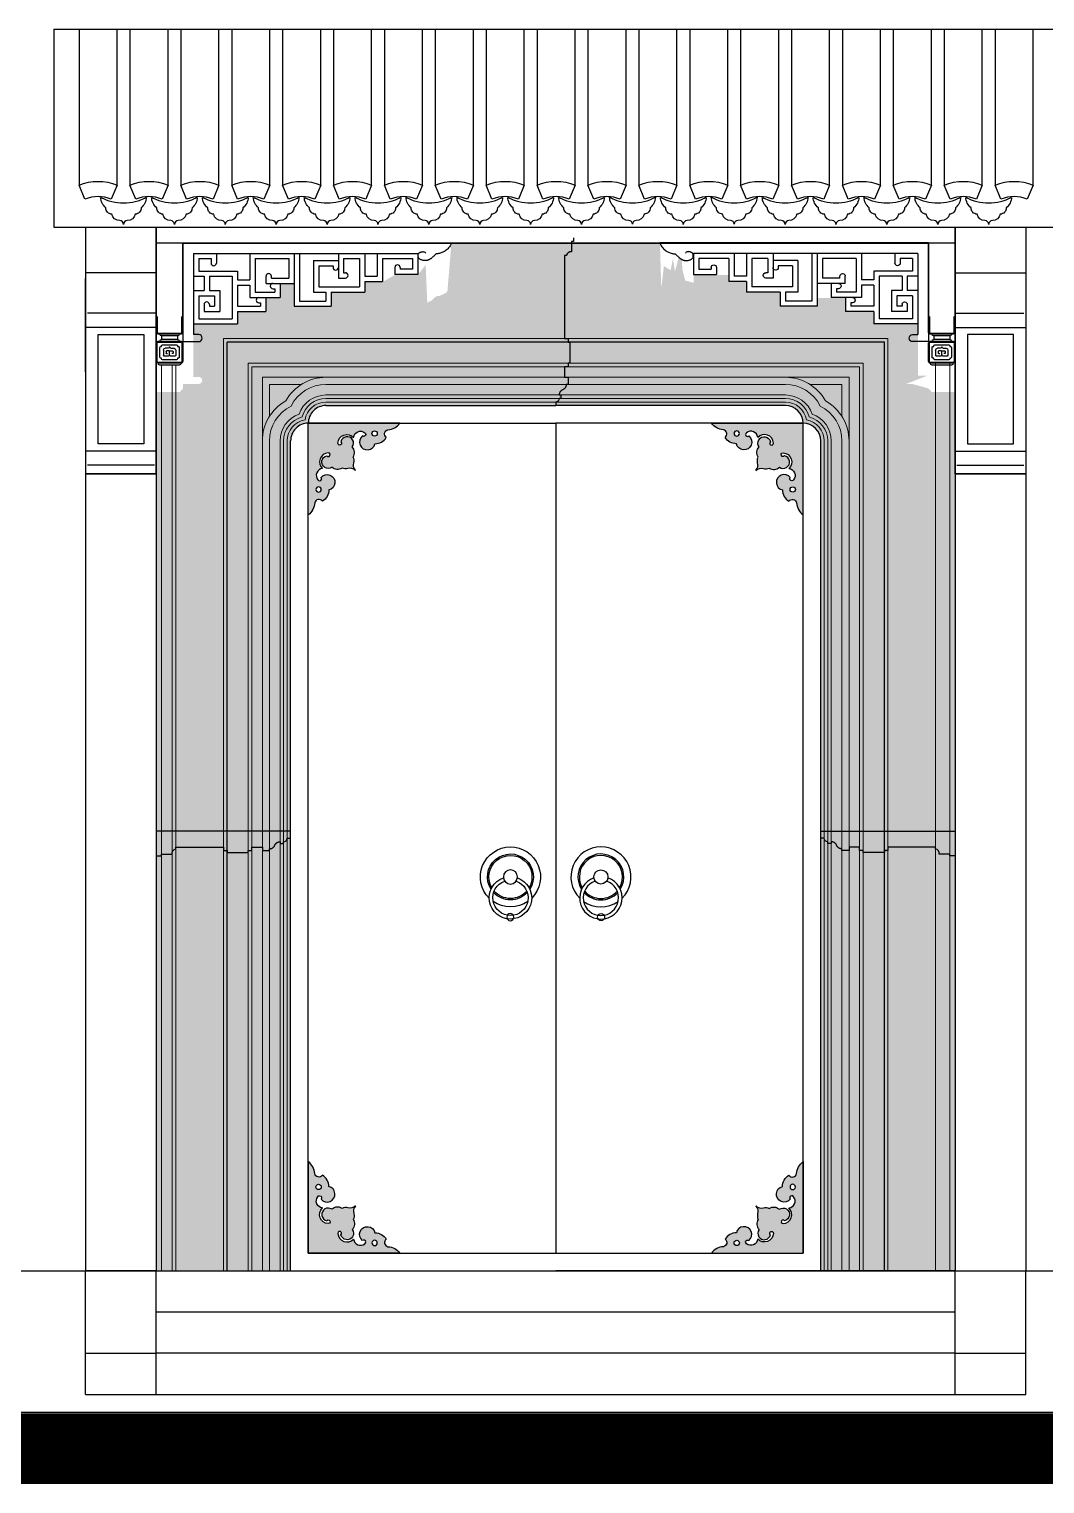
# Model space of a CAD drawing. Extents: x 296441 to 853063, y 459050 to 1117990.
# Drawn here: x 603729 to 606603, y 994760 to 998879 of the extents above; entities that cross this region are included whole.
import ezdxf

# ---------------------------------------------------------------- set-up
doc = ezdxf.new("R2010")
doc.units = 0
doc.header["$LTSCALE"] = 1000
doc.linetypes.add('CENTER2', pattern=[28.575, 19.05, -3.175, 3.175, -3.175])
for name, color, linetype in [('17-ELEV$0$G-XREF', 2, 'Continuous'), ('98S1-ELEV-N$0$A_PL_1', 130, 'Continuous'), ('A-DETL-MCUT', 6, 'Continuous'), ('A-DETL-PATT', 9, 'Continuous'), ('A_STAIR', 4, 'Continuous'), ('E1-ELEV-N$0$mt2-E$0$MT_A-ELEV-E$0$WALL-TYPE-D-2$0$A-ROOM-IDEN', 4, 'Continuous'), ('E4-ELEV-N$0$mt2-E$0$A-ELEV-OTLN', 1, 'Continuous'), ('ELEV-4$0$A-ELEV-MEDM', 4, 'Continuous'), ('ELEV-4$0$A-ELEV-OVLK', 153, 'Continuous'), ('G-GRID', 8, 'CENTER2'), ('G-XREF', 2, 'Continuous'), ('LPC2118a$0$A-ELEV-OVLK', 153, 'Continuous'), ('mt1-E$0$MT_A-ELEV-E$0$A-ELEV-MEDM-HEVY', 2, 'Continuous'), ('mt2-E$0$A-ELEV-WIND', 147, 'Continuous'), ('WALL-TYPE-D-2$0$A-ELEV-MEDM-HEVY', 2, 'Continuous'), ('WALL-TYPE-D-2$0$A-ELEV-THIN', 144, 'Continuous'), ('WALL-TYPE-DETL-W$0$A-ELEV-MEDM', 4, 'Continuous'), ('WALL-TYPE-DETL-W$0$A-ELEV-THIN', 145, 'Continuous'), ('WALL-TYPE-DETL-W$0$A-ELEV-THIN-GRAY', 252, 'Continuous'), ('WALL-TYPE-DETL-W$0$A-SECT-WOOD', 17, 'Continuous'), ('ZT1_通用--填充---PM、LM、DY、JD', 8, 'Continuous')]:
    doc.layers.add(name, color=color, linetype=linetype)
doc.layers.add('98S1-ELEV-N$0$A_PL_4', color=138, linetype='Continuous', lineweight=9)
doc.layers.add('A_PL_4', color=138, linetype='Continuous', lineweight=9)

# ---------------------------------------------------------------- blocks, each defined once
blk = doc.blocks.new('mt2-E$0$RR')
at = {"layer": 'mt2-E$0$A-ELEV-WIND'}
for centre, radius in [((27862, 35385.4), 20), ((27862.5, 35271.6), 10)]:
    blk.add_circle(centre, radius, dxfattribs=at)
for centre, radius, start, end in [((27862, 35385.4), 85, 314.7781, 224.9954), ((27862, 35385.4), 65, 327.4674, 212.3061), ((27862, 35385.4), 61, 329.7945, 209.979), ((27861.9, 35326.3), 60, 109.1992, 70.5743), ((27861.9, 35326.3), 50, 108.7268, 71.0467), ((27862, 35385.4), 61, 220.7226, 319.0508), ((27862, 35385.4), 85, 234.7607, 305.0128), ((27862, 35385.4), 65, 222.6701, 317.1034)]:
    blk.add_arc(centre, radius, start, end, dxfattribs=at)
blk = doc.blocks.new('mt2-E$0$门角饰2')
at = {"layer": 'mt2-E$0$A-ELEV-WIND'}
h = blk.add_hatch(dxfattribs=at)
h.set_pattern_fill('AR-SAND', color=256)
h.set_pattern_definition([(37.5, (-797316.2345, -78531.1162), (-0.080001565, 2.4470661866), [0, -1.9304, 0, -2.159, 0, -2.06375]), (7.5, (-797316.2345, -78531.1162), (2.247616416, 3.584125503), [0, -1.0414, 0, -1.7399, 0, -0.66675]), (327.5, (-797317.7966, -78531.1162), (3.954961851, 0.0071859234), [0, -0.635, 0, -2.286, 0, -2.9845]), (317.5, (-797317.7966, -78531.1162), (3.817782262, 1.114646616), [0, -0.3175, 0, -1.4986, 0, -1.7145])])
h.paths.add_polyline_path([(0, 0), (-133.9, -133.9, -0.267657), (-111.9, -128.5, 0.215176), (-95.9, -126.8, 0.346068), (-67.1, -124.5, 1.232605), (-52.4, -92.1, -1.715722), (-56.3, -83.9, -0.671067), (-40.1, -128.2, -0.595755), (-26.9, -159.9, -1.111434), (-36.1, -153.5, 0.764972), (-75, -169.4, 0.35888), (-58.1, -188.6, 0.266324), (-39.9, -220.8, -0.661435), (-18.5, -225.4, 0.224028), (0, -259.3)])
h.paths.add_polyline_path([(-21.6, -187.6, -1), (-36.6, -187.6, -1)], flags=16)
blk.add_lwpolyline([(-133.9, -133.9, -0.267657), (-111.9, -128.5, 0.215176), (-95.9, -126.8, 0.346068), (-67.1, -124.5, 1.232605), (-52.4, -92.1, -1.715722), (-56.3, -83.9, -0.671067), (-40.1, -128.2, -0.595755), (-26.9, -159.9, -1.111434), (-36.1, -153.5, 0.764972), (-75, -169.4, 0.35888), (-58.1, -188.6, 0.266324), (-39.9, -220.8, -0.661435), (-18.5, -225.4, 0.224028), (0, -259.3), (0, 0)], format="xyb", dxfattribs=at)
blk.add_circle((-29.1, -187.6), 7.5, dxfattribs=at)
blk = doc.blocks.new('WALL-TYPE-DETL-W$0$垂花柱1-E')
at = {"layer": 'WALL-TYPE-DETL-W$0$A-ELEV-MEDM'}
for p, q in [((-60, -730), (-60, -835)), ((80, -720), (-50, -720)), ((-30, -690), (-30, -710)), ((60, -690), (60, -710)), ((90, -835), (90, -730)), ((-50, -845), (80, -845))]:
    blk.add_line(p, q, dxfattribs=at)
for points in [[(-60, -580), (-60, -670)], [(90, -670), (90, -580)], [(-50, -680), (80.1, -680)]]:
    blk.add_lwpolyline(points, dxfattribs=at)
for centre, radius, start, end in [((-55, -670), 5, 180, 270), ((-55, -730), 5, 90, 180), ((-50, -675), 5, 180, 270), ((-50, -725), 5, 90, 180), ((-30, -680), 10, 180, 270), ((-30, -720), 10, 90, 180), ((60, -680), 10, 270, 0), ((60, -720), 10, 0, 90), ((80, -675), 5, 270, 360), ((80, -725), 5, 0, 90), ((85, -670), 5, 270, 360), ((85, -730), 5, 0, 90), ((-55, -835), 5, 180, 270), ((-50, -840), 5, 180, 270), ((80, -840), 5, 270, 0), ((85, -835), 5, 270, 0)]:
    blk.add_arc(centre, radius, start, end, dxfattribs=at)
at = {"layer": 'WALL-TYPE-DETL-W$0$A-ELEV-THIN', "ltscale": 0.1}
for p, q in [((-30, -690), (60, -690)), ((-30, -710), (60, -710)), ((-40, -855), (70, -855))]:
    blk.add_line(p, q, dxfattribs=at)
for centre, start, end in [((-40, -845), 180, 270), ((70, -845), 270, 0)]:
    blk.add_arc(centre, 10, start, end, dxfattribs=at)
at = {"layer": 'WALL-TYPE-DETL-W$0$A-ELEV-THIN-GRAY', "color": 8}
for p, q in [((-55, -675), (-55, -580)), ((85, -580), (85, -675)), ((85, -675), (-55, -675)), ((85, -725), (-55, -725)), ((-55, -725), (-55, -840)), ((55, -740), (-25, -740)), ((85, -840), (85, -725)), ((-40, -755), (-40, -810)), ((-30, -750), (-35, -750)), ((-35, -815), (-30, -815)), ((-30, -745), (-30, -750)), ((-30, -815), (-30, -820)), ((-20, -770), (-20, -800)), ((-15, -805), (7, -805)), ((7, -760), (-10, -760)), ((-5, -778), (-5, -784.3)), ((-5, -784.3), (-5, -787)), ((12, -775), (-2, -775)), ((-2, -790), (3.2, -790)), ((15, -797), (15, -778)), ((15, -797), (15, -778.9)), ((18, -775), (32, -775)), ((23, -760), (40, -760)), ((23, -805), (45, -805)), ((32, -790), (26.8, -790)), ((35, -778), (35, -787)), ((35, -784.3), (35, -786.1)), ((50, -770), (50, -800)), ((60, -750), (60, -745)), ((65, -750), (60, -750)), ((60, -820), (60, -815)), ((60, -815), (65, -815)), ((70, -810), (70, -755)), ((-55, -840), (85, -840)), ((-25, -825), (55, -825))]:
    blk.add_line(p, q, dxfattribs=at)
for centre, radius, start, end in [((-25, -745), 5, 90, 180), ((55, -745), 5, 0, 90), ((-35, -755), 5, 90, 180), ((-35, -810), 5, 180, 270), ((-25, -820), 5, 180, 270), ((-10, -770), 10, 90, 180), ((-15, -800), 5, 180, 270), ((-2, -778), 3, 90, 180), ((-2, -787), 3, 180, 270), ((7, -752), 8, 270, 0), ((7, -797), 8, 270, 0), ((12, -778), 3, 0, 90), ((23, -752), 8, 180, 270), ((18, -778), 3, 90, 180), ((23, -797), 8, 180, 270), ((32, -778), 3, 0, 90), ((32, -787), 3, 270, 0), ((40, -770), 10, 0, 90), ((45, -800), 5, 270, 0), ((55, -820), 5, 270, 0), ((65, -755), 5, 0, 90), ((65, -810), 5, 270, 0)]:
    blk.add_arc(centre, radius, start, end, dxfattribs=at)
blk = doc.blocks.new('A$C7CE90621')
for p, q in [((0, 280), (0, 0)), ((0, 280), (760, 280)), ((30, 250), (30, 20)), ((30, 250), (665, 250)), ((95, 250), (95, 222.5)), ((190, 250), (190, 175)), ((315, 250), (315, 100)), ((330, 250), (330, 115)), ((440, 250), (440, 180)), ((515, 250), (515, 185)), ((550, 250), (550, 185)), ((665, 250), (665, 190)), ((45, 235), (80, 235)), ((45, 235), (45, 200)), ((80, 235), (80, 222.5)), ((205, 235), (205, 140)), ((205, 235), (300, 235)), ((300, 235), (300, 180)), ((370, 230), (440, 230)), ((370, 230), (370, 140)), ((385, 215), (425, 215)), ((385, 215), (385, 155)), ((425, 215), (425, 210)), ((455, 235), (500, 235)), ((455, 235), (455, 195)), ((500, 235), (500, 155)), ((565, 235), (565, 170)), ((565, 235), (650, 235)), ((600, 210), (600, 190)), ((615, 210), (615, 205)), ((650, 235), (650, 205)), ((30, 185), (60, 185)), ((45, 200), (155, 200)), ((60, 185), (60, 145)), ((75, 185), (75, 145)), ((75, 185), (140, 185)), ((140, 185), (140, 65)), ((155, 200), (155, 175)), ((155, 175), (190, 175)), ((155, 175), (190, 175)), ((235.5, 165), (235.5, 185)), ((235.5, 165), (315, 165)), ((250.5, 180), (250.5, 185)), ((250.5, 180), (300, 180)), ((275, 165), (275, 125)), ((440, 180), (460, 180)), ((455, 195), (460, 195)), ((515, 185), (550, 185)), ((515, 170), (515, 140)), ((515, 170), (565, 170)), ((665, 190), (600, 190)), ((650, 205), (615, 205)), ((30, 145), (60, 145)), ((45, 130), (90, 130)), ((45, 130), (45, 65)), ((75, 145), (105, 145)), ((90, 130), (90, 100)), ((105, 145), (105, 85)), ((155, 160), (190, 160)), ((155, 160), (190, 160)), ((155, 160), (155, 100)), ((190, 160), (190, 125)), ((190, 125), (275, 125)), ((205, 140), (260, 140)), ((235, 125), (235, 85)), ((255, 150), (260, 150)), ((260, 150), (260, 140)), ((370, 140), (405, 140)), ((385, 155), (500, 155)), ((405, 140), (405, 115)), ((420, 140), (515, 140)), ((420, 140), (420, 100)), ((60, 105), (60, 85)), ((60, 85), (105, 85)), ((75, 105), (75, 100)), ((75, 100), (90, 100)), ((155, 100), (220, 100)), ((155, 85), (235, 85)), ((155, 85), (155, 50)), ((215, 110), (220, 110)), ((220, 110), (220, 100)), ((315, 100), (420, 100)), ((330, 115), (405, 115)), ((30, 50), (155, 50)), ((45, 65), (140, 65)), ((45, 20), (30, 20)), ((0, 0), (45, 0))]:
    blk.add_line(p, q)
blk.add_lwpolyline([(760, 280), (758.2, 275.4), (756.2, 271.5), (754.2, 268.1), (752, 265.2), (749.8, 262.7), (747.5, 260.5), (745.1, 258.7), (742.7, 257), (740.2, 255.6), (737.8, 254.2), (735.4, 253.1), (733, 252), (730.8, 251.2), (728.6, 250.5), (726.7, 249.9), (724.9, 249.5), (723.3, 249.2), (721.9, 249), (720.6, 248.9), (719.5, 248.9), (718.4, 248.7), (717.5, 248.6), (716.6, 248.2), (715.6, 247.8), (714.7, 247.1), (713.8, 246.3), (712.8, 245.3), (711.8, 244.2), (710.8, 243.1), (709.8, 242), (708.7, 240.8), (707.7, 239.7), (706.6, 238.7), (705.5, 237.8), (704.5, 236.9), (703.4, 236.1), (702.4, 235.4), (701.3, 234.7), (700.3, 234.1), (699.3, 233.5), (698.4, 233), (697.4, 232.4), (696.5, 232), (695.6, 231.5), (694.6, 231.1), (693.7, 230.8), (692.7, 230.5), (691.7, 230.2), (690.6, 230), (689.5, 229.8), (688.3, 229.7), (687.1, 229.7), (685.8, 229.7), (684.4, 229.7), (683, 229.8), (681.5, 230), (680, 230.2), (678.4, 230.5), (676.9, 230.9), (675.3, 231.3), (673.8, 231.9), (672.3, 232.6), (671, 233.4), (669.8, 234.4), (668.7, 235.6), (667.8, 236.8), (667, 238.2), (666.4, 239.6), (665.9, 241.1), (665.6, 242.5), (665.5, 244), (665.5, 245.3), (665.7, 246.5), (666.1, 247.7), (666.6, 248.7), (667.2, 249.6), (667.9, 250.5), (668.6, 251.2), (669.5, 251.9), (670.4, 252.5), (671.3, 253), (672.3, 253.4), (673.3, 253.8), (674.3, 254.1), (675.3, 254.4), (676.4, 254.5), (677.5, 254.7), (678.6, 254.7), (679.8, 254.8), (681, 254.7), (682.1, 254.5), (683.3, 254.2), (684.4, 253.6), (685.6, 252.9), (686.6, 251.8), (687.6, 250.4)])
for centre, radius, start, end in [((87.5, 222.5), 7.5, 180, 0), ((432.5, 210), 7.5, 180, 0), ((607.5, 210), 7.5, 0, 180), ((243, 185), 7.5, 0, 180), ((255, 157.5), 7.5, 90, 270), ((460, 187.5), 7.5, 270, 90), ((215, 117.5), 7.5, 90, 270), ((67.5, 105), 7.5, 0, 180), ((45, 10), 10, 270, 90)]:
    blk.add_arc(centre, radius, start, end)
blk = doc.blocks.new('mt2-E')
at = {"layer": 'ZT1_通用--填充---PM、LM、DY、JD', "ltscale": 200}
h = blk.add_hatch(dxfattribs=at)
h.set_pattern_fill('混凝土', color=256, scale=20)
h.set_pattern_definition([(50, (-30046.04, 750), (143.45204, -12.55043), [15, -165]), (355, (-30046.04, 750), (-27.7503, 150.4384), [12, -132]), (100.4514, (-30034.09, 748.95), (115.7019, 137.8879), [12.74804, -140.2284]), (46.1842, (-30046.04, 790), (213.4482, -33.1038), [22.5, -247.5]), (96.6356, (-30028.26, 787.24), (186.9325, 194.8236), [19.122, -210.3426]), (351.1842, (-30046.04, 790), (186.9324, 194.8237), [18, -198]), (21, (-30026.04, 780), (119.3814, -80.5238), [15, -165]), (326, (-30026.04, 780), (48.6631, 145.03), [12, -132]), (71.4514, (-30016.1, 773.29), (168.0445, 64.5061), [12.74804, -140.2284]), (37.5, (-30046.043, 750), (2.43197, 66.57877), [0, -130.4, 0, -134, 0, -132.5]), (7.5, (-30046.04, 750), (52.6139, 78.88234), [0, -76.4, 0, -127.4, 0, -50.5]), (327.5, (-30090.643, 750), (106.76449, -4.51097), [0, -50, 0, -156, 0, -207]), (317.5, (-30110.64, 750), (116.63723, 20.021), [0, -65, 0, -103.6, 0, -147])])
h.paths.add_polyline_path([(-1130, 350), (-750, 350), (-750, 2700), (-745.2, 2721.4), (-735.4, 2735.4), (-722.2, 2744.8), (-700, 2750), (-698.2, 2763.3), (-690.4, 2779.4), (-679.9, 2790.1), (-667.1, 2797), (-650, 2800), (650, 2800), (669.6, 2796), (679.3, 2790.5), (689.6, 2780.6), (696.5, 2768.4), (700, 2750), (713.9, 2748), (726.2, 2742.6), (735.4, 2735.4), (747.3, 2716.1), (750, 2700), (750, 350), (880, 350), (1130, 350), (1130, 2838.3), (1070, 2838.3), (1065, 2838.5), (1061.5, 2840), (1060.6, 2843.6), (1055.7, 2846.7), (1055, 2848.5), (1010, 2861), (991, 2861), (1051.3, 2884.6), (1025, 2884.6), (1025, 3029.9), (900, 3029.9), (900, 3064.9), (820, 3064.9), (822.5, 3104.9), (740, 3104.9), (740, 3079.9), (635, 3079.9), (635, 3119.9), (540, 3119.9), (540, 3149.9), (490, 3149.9), (490, 3169.9), (390, 3169.9), (390, 3147.7), (366.7, 3154.1), (358.5, 3184.8), (357.1, 3211.1), (348.2, 3219.4), (337.5, 3179.7), (331.7, 3216.1), (325.3, 3183), (306.4, 3195), (298.8, 3132.5), (295, 3259.9), (-295, 3259.9), (-306.4, 3122.6), (-314.8, 3116.6), (-328.3, 3110.9), (-337.5, 3109.6), (-343.7, 3104.7), (-351.6, 3097.1), (-363.3, 3091.2), (-367.9, 3198.4), (-390, 3169.9), (-455, 3169.9), (-490, 3149.9), (-540, 3149.9), (-540, 3119.9), (-635, 3119.9), (-635, 3079.9), (-740, 3079.9), (-740, 3144.9), (-779.8, 3144.9), (-780, 3104.9), (-820, 3104.9), (-820, 3064.9), (-900, 3064.9), (-900, 3029.9), (-1025, 3029.9), (-1025, 2881), (-1010, 2881), (-1006.9, 2880.5), (-1002.3, 2877.4), (-1000.5, 2874), (-1000.2, 2869.2), (-1004.1, 2862.9), (-1010, 2861), (-1055, 2861), (-1055, 2848.5), (-1055.7, 2846.7), (-1058.2, 2844.2), (-1060, 2843.5), (-1061.5, 2840), (-1065, 2838.5), (-1130, 2838.5)])
at = {"color": 6, "ltscale": 0.5}
for p, q in [((40, 2980, -0.1), (-20, 2980, -0.1)), ((-750, 1595, -0.1), (-1130, 1595, -0.1)), ((-1130, 1595, -0.1), (-1130, 1525, -0.1)), ((-930, 1535, -0.1), (-930, 1595, -0.1)), ((-750, 1575, -0.1), (-750, 1595, -0.1)), ((750, 1575, -0.1), (750, 1595, -0.1)), ((750, 1595, -0.1), (1130, 1595, -0.1)), ((930, 1535, -0.1), (930, 1595, -0.1)), ((1130, 1595, -0.1), (1130, 1525, -0.1))]:
    blk.add_line(p, q, dxfattribs=at)
at = {"color": 6, "ltscale": 0.5, "elevation": -0.1}
for points in [[(50, 3275), (50, 3265), (45, 3265), (45, 3235, 0.389834), (30, 3225), (25, 3225), (25, 2990), (35, 2990), (35, 2980), (40, 2980), (40, 2920), (35, 2920), (35, 2910), (25, 2910), (25, 2880), (35, 2880), (35, 2860)], [(-1130, 1525), (-1115, 1525), (-1115, 1530), (-1085, 1530, -0.389834), (-1075, 1545), (-1075, 1550), (-940, 1550)], [(1130, 1525), (1115, 1525), (1115, 1530), (1085, 1530, 0.389834), (1075, 1545), (1075, 1550), (940, 1550)]]:
    blk.add_lwpolyline(points, format="xyb", dxfattribs=at)
for points in [[(-940, 1550), (-940, 1540), (-930, 1540), (-930, 1535)], [(940, 1550), (940, 1540), (930, 1540), (930, 1535)]]:
    blk.add_lwpolyline(points, dxfattribs=at)
at = {"layer": '98S1-ELEV-N$0$A_PL_1', "lineweight": -2, "ltscale": 0.1}
for p, q in [((-1330, 3304.9, -0.1), (-1330, 2606.3, -0.1)), ((1130, 3304.9, -0.1), (1130, 2606.3, -0.1)), ((-1130, 3176.3, -0.1), (-1330, 3176.3, -0.1)), ((-1130, 3176.3, -0.1), (-1278.1, 3176.3, -0.1)), ((1130, 3176.3, -0.1), (1278.1, 3176.3, -0.1)), ((1130, 3176.3, -0.1), (1330, 3176.3, -0.1))]:
    blk.add_line(p, q, dxfattribs=at)
at = {"layer": '98S1-ELEV-N$0$A_PL_1', "lineweight": -2}
for p, q in [((1330, 3304.9, -0.1), (1330, 2606.3, -0.1)), ((-1130, 3021.3, -0.1), (-1330, 3021.3, -0.1)), ((1130, 3021.3, -0.1), (1330, 3021.3, -0.1)), ((-1130, 2671.3, -0.1), (-1330, 2671.3, -0.1)), ((1130, 2671.3, -0.1), (1330, 2671.3, -0.1)), ((-1130, 2606.3, -0.1), (-1330, 2606.3, -0.1)), ((1130, 2606.3, -0.1), (1330, 2606.3, -0.1))]:
    blk.add_line(p, q, dxfattribs=at)
at = {"layer": '98S1-ELEV-N$0$A_PL_1', "lineweight": -2, "ltscale": 0.1, "elevation": -0.1}
for points in [[(-1330, 3197.8), (-1330, 2606.3), (-1130, 2606.3), (-1130, 3259.9)], [(1330, 3197.8), (1330, 2606.3), (1130, 2606.3), (1130, 3259.9)]]:
    blk.add_lwpolyline(points, dxfattribs=at)
at = {"layer": '98S1-ELEV-N$0$A_PL_4', "lineweight": -2}
for p, q in [((-1130, 3061.3, -0.1), (-1325, 3061.3, -0.1)), ((-1130, 3061.3, -0.1), (-1325, 3061.3, -0.1)), ((1130, 3061.3, -0.1), (1325, 3061.3, -0.1)), ((1130, 3061.3, -0.1), (1325, 3061.3, -0.1)), ((-1135, 2631.3, -0.1), (-1325, 2631.3, -0.1)), ((1135, 2631.3, -0.1), (1325, 2631.3, -0.1))]:
    blk.add_line(p, q, dxfattribs=at)
at = {"layer": '98S1-ELEV-N$0$A_PL_4', "lineweight": -2, "elevation": -0.1}
for points in [[(-1295, 3001.3), (-1165, 3001.3), (-1165, 2691.3), (-1295, 2691.3)], [(1295, 3001.3), (1165, 3001.3), (1165, 2691.3), (1295, 2691.3)]]:
    blk.add_lwpolyline(points, close=True, dxfattribs=at)
at = {"layer": 'A-DETL-MCUT', "ltscale": 0.2, "elevation": -0.1}
for points in [[(40, 2980), (40, 2920), (35, 2920), (35, 2910), (25, 2910), (25, 2880), (35, 2880), (35, 2860), (30, 2860), (30, 2858.9), (29.8, 2857.8), (29.7, 2856.7), (29.4, 2855.6), (29, 2854.5), (28.6, 2853.4), (28.1, 2852.4), (27.6, 2851.5), (27, 2850.5), (26.3, 2849.6), (25.5, 2848.8), (24.7, 2848), (23.9, 2847.3), (23, 2846.6), (22, 2846), (21, 2845.5), (20, 2845), (19, 2844.5), (18, 2844), (17, 2843.4), (16.1, 2842.7), (15.3, 2842), (14.5, 2841.2), (13.7, 2840.4), (13, 2839.5), (12.4, 2838.5), (11.9, 2837.6), (11.4, 2836.6), (11, 2835.5), (10.6, 2834.4), (10.3, 2833.3), (10.2, 2832.2), (10, 2831.1), (10, 2830), (15, 2830), (15, 2820), (10, 2820, -0.414214), (0, 2810), (0, 2800)], [(-930, 1535), (-870, 1535), (-870, 1540), (-860, 1540), (-860, 1550), (-830, 1550), (-830, 1540), (-810, 1540), (-810, 1545), (-808.9, 1545), (-807.8, 1545.2), (-806.7, 1545.3), (-805.6, 1545.6), (-804.5, 1546), (-803.4, 1546.4), (-802.4, 1546.9), (-801.5, 1547.4), (-800.5, 1548), (-799.6, 1548.7), (-798.8, 1549.5), (-798, 1550.3), (-797.3, 1551.1), (-796.6, 1552), (-796, 1553), (-795.5, 1554), (-795, 1555), (-794.5, 1556), (-794, 1557), (-793.4, 1558), (-792.7, 1558.9), (-792, 1559.7), (-791.2, 1560.5), (-790.4, 1561.3), (-789.5, 1562), (-788.5, 1562.6), (-787.6, 1563.1), (-786.6, 1563.6), (-785.5, 1564), (-784.4, 1564.4), (-783.3, 1564.7), (-782.2, 1564.8), (-781.1, 1565), (-780, 1565), (-780, 1560), (-770, 1560), (-770, 1565, 0.414214), (-760, 1575), (-750, 1575)], [(930, 1535), (870, 1535), (870, 1540), (860, 1540), (860, 1550), (830, 1550), (830, 1540), (810, 1540), (810, 1545), (808.9, 1545), (807.8, 1545.2), (806.7, 1545.3), (805.6, 1545.6), (804.5, 1546), (803.4, 1546.4), (802.4, 1546.9), (801.5, 1547.4), (800.5, 1548), (799.6, 1548.7), (798.8, 1549.5), (798, 1550.3), (797.3, 1551.1), (796.6, 1552), (796, 1553), (795.5, 1554), (795, 1555), (794.5, 1556), (794, 1557), (793.4, 1558), (792.7, 1558.9), (792, 1559.7), (791.2, 1560.5), (790.4, 1561.3), (789.5, 1562), (788.5, 1562.6), (787.6, 1563.1), (786.6, 1563.6), (785.5, 1564), (784.4, 1564.4), (783.3, 1564.7), (782.2, 1564.8), (781.1, 1565), (780, 1565), (780, 1560), (770, 1560), (770, 1565, -0.414214), (760, 1575), (750, 1575)]]:
    blk.add_lwpolyline(points, format="xyb", dxfattribs=at)
at = {"layer": 'A-DETL-PATT', "ltscale": 0.5}
blk.add_line((1130, 3259.9, -0.1), (-1130, 3259.9, -0.1), dxfattribs=at)
at = {"layer": 'A_PL_4', "ltscale": 0.1}
for p, q in [((940, 2990, -0.1), (-940, 2990, -0.1)), ((-940, 350, -0.1), (-940, 2990, -0.1)), ((940, 350, -0.1), (940, 2990, -0.1)), ((-1115, 350, -0.1), (-1115, 2914.7, -0.1)), ((-1085, 350, -0.1), (-1085, 2914.7, -0.1)), ((-1075, 350, -0.1), (-1075, 2914.7, -0.1)), ((-870, 350, -0.1), (-870, 2920, -0.1)), ((-870, 2920, -0.1), (0, 2920, -0.1)), ((-860, 350, -0.1), (-860, 2910, -0.1)), ((-860, 2910, -0.1), (0, 2910, -0.1)), ((870, 2920, -0.1), (0, 2920, -0.1)), ((860, 2910, -0.1), (0, 2910, -0.1)), ((860, 350, -0.1), (860, 2910, -0.1)), ((870, 350, -0.1), (870, 2920, -0.1)), ((1075, 350, -0.1), (1075, 2920, -0.1)), ((1115, 350, -0.1), (1115, 2920, -0.1)), ((-830, 350, -0.1), (-830, 2880, -0.1)), ((-830, 2880, -0.1), (0, 2880, -0.1)), ((-810, 2769.3, -0.1), (-810, 2860, -0.1)), ((-810, 2860, -0.1), (-719.3, 2860, -0.1)), ((-650, 2860, -0.1), (0, 2860, -0.1)), ((830, 2880, -0.1), (0, 2880, -0.1)), ((650, 2860, -0.1), (0, 2860, -0.1)), ((810, 2860, -0.1), (719.3, 2860, -0.1)), ((810, 2769.3, -0.1), (810, 2860, -0.1)), ((830, 350, -0.1), (830, 2880, -0.1)), ((-650, 2830, -0.1), (0, 2830, -0.1)), ((-650, 2820, -0.1), (0, 2820, -0.1)), ((-650, 2810, -0.1), (0, 2810, -0.1)), ((650, 2830, -0.1), (0, 2830, -0.1)), ((650, 2820, -0.1), (0, 2820, -0.1)), ((650, 2810, -0.1), (0, 2810, -0.1)), ((-810, 350, -0.1), (-810, 2700, -0.1)), ((-780, 350, -0.1), (-780, 2700, -0.1)), ((-770, 350, -0.1), (-770, 2700, -0.1)), ((-760, 350, -0.1), (-760, 2700, -0.1)), ((760, 350, -0.1), (760, 2700, -0.1)), ((770, 350, -0.1), (770, 2700, -0.1)), ((780, 350, -0.1), (780, 2700, -0.1)), ((810, 350, -0.1), (810, 2700, -0.1))]:
    blk.add_line(p, q, dxfattribs=at)
for centre, radius, start, end in [((-650, 2750, -0.1), 130, 90, 150.7812), ((-650, 2750, -0.1), 110, 90, 153.7483), ((650, 2750, -0.1), 130, 29.2188, 90), ((650, 2750, -0.1), 110, 26.2517, 90), ((-700, 2700, -0.1), 130, 119.2188, 180), ((-650, 2750, -0.1), 80, 90, 161.2278), ((-650, 2750, -0.1), 70, 90, 165.3364), ((-650, 2750, -0.1), 60, 90, 171.1042), ((650, 2750, -0.1), 80, 18.7722, 90), ((650, 2750, -0.1), 70, 14.6636, 90), ((650, 2750, -0.1), 60, 8.8958, 90), ((700, 2700, -0.1), 130, 0, 60.7812), ((-700, 2700, -0.1), 110, 116.2517, 180), ((-700, 2700, -0.1), 80, 108.7722, 180), ((-700, 2700, -0.1), 70, 104.6636, 180), ((700, 2700, -0.1), 70, 0, 75.3364), ((700, 2700, -0.1), 80, 0, 71.2278), ((700, 2700, -0.1), 110, 0, 63.7483), ((-700, 2700, -0.1), 60, 98.8958, 180), ((700, 2700, -0.1), 60, 0, 81.1042)]:
    blk.add_arc(centre, radius, start, end, dxfattribs=at)
at = {"layer": 'A_STAIR'}
for p, q in [((-1330, 0, -0.1), (-1330, 350, -0.1)), ((-1130, 350, -0.1), (-1330, 350, -0.1)), ((-1130, 0, -0.1), (-1130, 350, -0.1)), ((-1130, 350, -0.1), (0, 350, -0.1)), ((1130, 350, -0.1), (0, 350, -0.1)), ((1130, 0, -0.1), (1130, 350, -0.1)), ((1130, 350, -0.1), (1330, 350, -0.1)), ((1330, 0, -0.1), (1330, 350, -0.1)), ((-1330, 116.7, -0.1), (-1130, 116.7, -0.1)), ((1130, 116.7, -0.1), (1330, 116.7, -0.1)), ((-1330, 0, -0.1), (1330, 0, -0.1))]:
    blk.add_line(p, q, dxfattribs=at)
at = {"layer": 'E1-ELEV-N$0$mt2-E$0$MT_A-ELEV-E$0$WALL-TYPE-D-2$0$A-ROOM-IDEN'}
for p, q in [((1130, 233.3, -0.1), (-1130, 233.3, -0.1)), ((1130, 116.7, -0.1), (-1130, 116.7, -0.1))]:
    blk.add_line(p, q, dxfattribs=at)
at = {"layer": 'ELEV-4$0$A-ELEV-MEDM', "ltscale": 10}
for p, q in [((-1330, 3304.9, -0.1), (-1330, 2918.3, -0.1)), ((-1130, 3304.9, -0.1), (-1130, 2876.4, -0.1)), ((1330, 3304.9, -0.1), (1330, 2876.4, -0.1))]:
    blk.add_line(p, q, dxfattribs=at)
at = {"layer": 'ELEV-4$0$A-ELEV-OVLK'}
blk.add_line((-1130, 3304.9, -0.1), (-1130, 2606.3, -0.1), dxfattribs=at)
at = {"layer": 'LPC2118a$0$A-ELEV-OVLK'}
for p, q in [((-1420, 3866, -0.1), (-1420, 3304.9, -0.1)), ((-1420, 3866, -0.1), (1420, 3866, -0.1)), ((-1420, 3304.9, -0.1), (1420, 3304.9, -0.1))]:
    blk.add_line(p, q, dxfattribs=at)
at = {"layer": 'mt1-E$0$MT_A-ELEV-E$0$A-ELEV-MEDM-HEVY'}
for centre, start, end in [((-650, 2750, -0.1), 90, 180), ((650, 2750, -0.1), 0, 90), ((-700, 2700, -0.1), 90, 180), ((700, 2700, -0.1), 0, 90)]:
    blk.add_arc(centre, 50, start, end, dxfattribs=at)
at = {"layer": 'mt2-E$0$A-ELEV-WIND'}
for p, q in [((-700, 400, -0.1), (-700, 2750, -0.1)), ((-700, 2750, -0.1), (0, 2750, -0.1)), ((700, 2750, -0.1), (0, 2750, -0.1)), ((0, 2750, -0.1), (0, 400, -0.1)), ((700, 400, -0.1), (700, 2750, -0.1)), ((-700, 400, -0.1), (0, 400, -0.1)), ((0, 400, -0.1), (700, 400, -0.1))]:
    blk.add_line(p, q, dxfattribs=at)
at = {"layer": 'WALL-TYPE-D-2$0$A-ELEV-MEDM-HEVY'}
for p, q in [((930, 2980, -0.1), (-930, 2980, -0.1)), ((-930, 350, -0.1), (-930, 2980, -0.1)), ((930, 350, -0.1), (930, 2980, -0.1)), ((-650, 2800, -0.1), (0, 2800, -0.1)), ((650, 2800, -0.1), (0, 2800, -0.1)), ((-750, 350, -0.1), (-750, 2700, -0.1)), ((750, 350, -0.1), (750, 2700, -0.1)), ((-1330, 2606.3, -0.1), (-1330, 350, -0.1)), ((-1130, 2606.3, -0.1), (-1130, 350, -0.1)), ((1130, 2606.3, -0.1), (1130, 350, -0.1)), ((1330, 2606.3, -0.1), (1330, 350, -0.1))]:
    blk.add_line(p, q, dxfattribs=at)
at = {"layer": 'WALL-TYPE-D-2$0$A-ELEV-THIN'}
for points, elevation in [([(-1348.8, 3866), (-1348.8, 3424)], 166.7), ([(-1240.8, 3424), (-1240.8, 3866)], 166.7), ([(-1204.8, 3866), (-1204.8, 3424)], 166.7), ([(-1096.8, 3424), (-1096.8, 3866)], 166.7), ([(-1060.8, 3866), (-1060.8, 3424)], 166.7), ([(-952.8, 3424), (-952.8, 3866)], 166.7), ([(-916.8, 3866), (-916.8, 3424)], 166.7), ([(-808.8, 3424), (-808.8, 3866)], 166.7), ([(-772.8, 3866), (-772.8, 3424)], 166.7), ([(-664.8, 3424), (-664.8, 3866)], 166.7), ([(-628.8, 3866), (-628.8, 3424)], 166.7), ([(-520.8, 3424), (-520.8, 3866)], 166.7), ([(-484.8, 3866), (-484.8, 3424)], 166.7), ([(-376.8, 3424), (-376.8, 3866)], 166.7), ([(-340.8, 3866), (-340.8, 3424)], 333.5), ([(-232.8, 3424), (-232.8, 3866)], 333.5), ([(-196.8, 3866), (-196.8, 3424)], 500.2), ([(-88.8, 3424), (-88.8, 3866)], 500.2), ([(-52.8, 3866), (-52.8, 3424)], 667), ([(55.2, 3424), (55.2, 3866)], 667), ([(91.2, 3866), (91.2, 3424.1)], 667), ([(199.2, 3424.1), (199.2, 3866)], 667), ([(235.2, 3866), (235.2, 3424.1)], 667), ([(343.2, 3424.1), (343.2, 3866)], 667), ([(379.2, 3866), (379.2, 3424.1)], 833.8), ([(487.2, 3424.1), (487.2, 3866)], 833.8), ([(523.2, 3866), (523.2, 3424.1)], 833.8), ([(631.2, 3424.1), (631.2, 3866)], 833.8), ([(667.2, 3866), (667.2, 3424.1)], 1000.6), ([(775.2, 3424.1), (775.2, 3866)], 1000.6), ([(811.2, 3866), (811.2, 3424.1)], 1167.4), ([(919.2, 3424.1), (919.2, 3866)], 1167.4), ([(955.2, 3866), (955.2, 3424.1)], 1334.2), ([(1063.2, 3424.1), (1063.2, 3866)], 1334.2), ([(1099.2, 3866), (1099.2, 3424.1)], 1500.9), ([(1207.2, 3424.1), (1207.2, 3866)], 1500.9), ([(1243.2, 3866), (1243.2, 3424.1)], 1667.7), ([(1351.2, 3424.1), (1351.2, 3866)], 1667.7)]:
    blk.add_lwpolyline(points, dxfattribs=dict(at, elevation=elevation))
for points, elevation in [([(-1257.4, 3384.1, 0.2), (-1332.2, 3384.1), (-1348.8, 3424, -0.2), (-1240.8, 3424), (-1257.4, 3384.1)], -0.1), ([(-1113.4, 3384.1, 0.2), (-1188.2, 3384.1), (-1204.8, 3424, -0.2), (-1096.8, 3424), (-1113.4, 3384.1)], -0.1), ([(-969.4, 3384.1, 0.2), (-1044.2, 3384.1), (-1060.8, 3424, -0.2), (-952.8, 3424), (-969.4, 3384.1)], -0.1), ([(-825.4, 3384.1, 0.2), (-900.2, 3384.1), (-916.8, 3424, -0.2), (-808.8, 3424), (-825.4, 3384.1)], -0.1), ([(-681.4, 3384.2, 0.2), (-756.2, 3384.2), (-772.8, 3424, -0.2), (-664.8, 3424), (-681.4, 3384.2)], -0.1), ([(-537.4, 3384.1, 0.2), (-612.2, 3384.1), (-628.8, 3424, -0.2), (-520.8, 3424), (-537.4, 3384.1)], -0.1), ([(-393.4, 3384.2, 0.2), (-468.2, 3384.2), (-484.8, 3424, -0.2), (-376.8, 3424), (-393.4, 3384.2)], -0.1), ([(-249.4, 3384.2, 0.2), (-324.2, 3384.2), (-340.8, 3424, -0.2), (-232.8, 3424), (-249.4, 3384.2)], 166.7), ([(-105.4, 3384.2, 0.2), (-180.2, 3384.2), (-196.8, 3424, -0.2), (-88.8, 3424), (-105.4, 3384.2)], 333.5), ([(38.6, 3384.2, 0.2), (-36.2, 3384.2), (-52.8, 3424, -0.2), (55.2, 3424), (38.6, 3384.2)], 500.2), ([(182.6, 3384.2, 0.2), (107.8, 3384.2), (91.2, 3424.1, -0.2), (199.2, 3424.1), (182.6, 3384.2)], 500.2), ([(326.6, 3384.3, 0.2), (251.8, 3384.3), (235.2, 3424.1, -0.2), (343.2, 3424.1), (326.6, 3384.3)], 500.2), ([(470.6, 3384.2, 0.2), (395.8, 3384.2), (379.2, 3424.1, -0.2), (487.2, 3424.1), (470.6, 3384.2)], 667), ([(614.6, 3384.3, 0.2), (539.8, 3384.3), (523.2, 3424.1, -0.2), (631.2, 3424.1), (614.6, 3384.3)], 667), ([(758.6, 3384.2, 0.2), (683.8, 3384.2), (667.2, 3424.1, -0.2), (775.2, 3424.1), (758.6, 3384.2)], 833.8), ([(902.6, 3384.2, 0.2), (827.8, 3384.2), (811.2, 3424.1, -0.2), (919.2, 3424.1), (902.6, 3384.2)], 1000.6), ([(1046.6, 3384.2, 0.2), (971.8, 3384.2), (955.2, 3424.1, -0.2), (1063.2, 3424.1), (1046.6, 3384.2)], 1167.4), ([(1190.6, 3384.2, 0.2), (1115.8, 3384.2), (1099.2, 3424.1, -0.2), (1207.2, 3424.1), (1190.6, 3384.2)], 1334.2), ([(1334.6, 3384.2, 0.2), (1259.8, 3384.2), (1243.2, 3424.1, -0.2), (1351.2, 3424.1), (1334.6, 3384.2)], 1500.9), ([(-1222.8, 3313, 0.408684), (-1233.4, 3323.8, -0.371092), (-1255.7, 3342, -0.424354), (-1272.7, 3360, -0.213335), (-1287.6, 3389.6, 0.244572), (-1158, 3389.6, -0.213335), (-1172.9, 3360, -0.424354), (-1189.9, 3342, -0.371092), (-1212.2, 3323.8, 0.408684), (-1222.8, 3313)], -317.3), ([(-1078.8, 3313, 0.408684), (-1089.4, 3323.8, -0.371092), (-1111.7, 3342, -0.424354), (-1128.7, 3360, -0.213335), (-1143.6, 3389.6, 0.244572), (-1014, 3389.6, -0.213335), (-1028.9, 3360, -0.424354), (-1045.9, 3342, -0.371092), (-1068.2, 3323.8, 0.408684), (-1078.8, 3313)], -317.3), ([(-934.8, 3313, 0.408684), (-945.4, 3323.8, -0.371092), (-967.7, 3342, -0.424354), (-984.7, 3360, -0.213335), (-999.6, 3389.6, 0.244572), (-870, 3389.6, -0.213335), (-884.9, 3360, -0.424354), (-901.9, 3342, -0.371092), (-924.2, 3323.8, 0.408684), (-934.8, 3313)], -317.3), ([(-790.8, 3313, 0.408684), (-801.4, 3323.8, -0.371092), (-823.7, 3342, -0.424354), (-840.7, 3360, -0.213335), (-855.6, 3389.6, 0.244572), (-726, 3389.6, -0.213335), (-740.9, 3360, -0.424354), (-757.9, 3342, -0.371092), (-780.2, 3323.8, 0.408684), (-790.8, 3313)], -317.3), ([(-646.8, 3313, 0.408684), (-657.4, 3323.8, -0.371092), (-679.7, 3342, -0.424354), (-696.7, 3360, -0.213335), (-711.6, 3389.6, 0.244572), (-582, 3389.6, -0.213335), (-596.9, 3360, -0.424354), (-613.9, 3342, -0.371092), (-636.2, 3323.8, 0.408684), (-646.8, 3313)], -317.3), ([(-502.8, 3313, 0.408684), (-513.4, 3323.8, -0.371092), (-535.7, 3342, -0.424354), (-552.7, 3360, -0.213335), (-567.6, 3389.6, 0.244572), (-438, 3389.6, -0.213335), (-452.9, 3360, -0.424354), (-469.9, 3342, -0.371092), (-492.2, 3323.8, 0.408684), (-502.8, 3313)], -317.3), ([(-358.8, 3313, 0.408684), (-369.4, 3323.8, -0.371092), (-391.7, 3342, -0.424354), (-408.7, 3360, -0.213335), (-423.6, 3389.6, 0.244572), (-294, 3389.6, -0.213335), (-308.9, 3360, -0.424354), (-325.9, 3342, -0.371092), (-348.2, 3323.8, 0.408684), (-358.8, 3313)], -150.6), ([(-214.8, 3313, 0.408684), (-225.4, 3323.8, -0.371092), (-247.7, 3342, -0.424354), (-264.7, 3360, -0.213335), (-279.6, 3389.6, 0.244572), (-150, 3389.6, -0.213335), (-164.9, 3360, -0.424354), (-181.9, 3342, -0.371092), (-204.2, 3323.8, 0.408684), (-214.8, 3313)], 16.2), ([(-70.8, 3313, 0.408684), (-81.4, 3323.8, -0.371092), (-103.7, 3342, -0.424354), (-120.7, 3360, -0.213335), (-135.6, 3389.6, 0.244572), (-6, 3389.6, -0.213335), (-20.9, 3360, -0.424354), (-37.9, 3342, -0.371092), (-60.2, 3323.8, 0.408684), (-70.8, 3313)], 183), ([(73.2, 3313.1, 0.408684), (62.6, 3323.9, -0.371092), (40.3, 3342, -0.424354), (23.3, 3360, -0.213335), (8.4, 3389.6, 0.244572), (138, 3389.6, -0.213335), (123.1, 3360, -0.424354), (106.1, 3342, -0.371092), (83.8, 3323.9, 0.408684), (73.2, 3313.1)], 183), ([(217.2, 3313.2, 0.408684), (206.6, 3323.9, -0.371092), (184.3, 3342.1, -0.424354), (167.3, 3360.1, -0.213335), (152.4, 3389.7, 0.244572), (282, 3389.7, -0.213335), (267.1, 3360.1, -0.424354), (250.1, 3342.1, -0.371092), (227.8, 3323.9, 0.408684), (217.2, 3313.2)], 183), ([(361.2, 3313.1, 0.408684), (350.6, 3323.9, -0.371092), (328.3, 3342, -0.424354), (311.3, 3360, -0.213335), (296.4, 3389.6, 0.244572), (426, 3389.6, -0.213335), (411.1, 3360, -0.424354), (394.1, 3342, -0.371092), (371.8, 3323.9, 0.408684), (361.2, 3313.1)], 349.8), ([(505.2, 3313.2, 0.408684), (494.6, 3323.9, -0.371092), (472.3, 3342.1, -0.424354), (455.3, 3360.1, -0.213335), (440.4, 3389.7, 0.244572), (570, 3389.7, -0.213335), (555.1, 3360.1, -0.424354), (538.1, 3342.1, -0.371092), (515.8, 3323.9, 0.408684), (505.2, 3313.2)], 349.8), ([(649.2, 3313.1, 0.408684), (638.6, 3323.9, -0.371092), (616.3, 3342, -0.424354), (599.3, 3360, -0.213335), (584.4, 3389.6, 0.244572), (714, 3389.6, -0.213335), (699.1, 3360, -0.424354), (682.1, 3342, -0.371092), (659.8, 3323.9, 0.408684), (649.2, 3313.1)], 516.6), ([(793.2, 3313.1, 0.408684), (782.6, 3323.9, -0.371092), (760.3, 3342, -0.424354), (743.3, 3360, -0.213335), (728.4, 3389.6, 0.244572), (858, 3389.6, -0.213335), (843.1, 3360, -0.424354), (826.1, 3342, -0.371092), (803.8, 3323.9, 0.408684), (793.2, 3313.1)], 683.4), ([(937.2, 3313.1, 0.408684), (926.6, 3323.9, -0.371092), (904.3, 3342, -0.424354), (887.3, 3360, -0.213335), (872.4, 3389.6, 0.244572), (1002, 3389.6, -0.213335), (987.1, 3360, -0.424354), (970.1, 3342, -0.371092), (947.8, 3323.9, 0.408684), (937.2, 3313.1)], 850.2), ([(1081.2, 3313.1, 0.408684), (1070.6, 3323.9, -0.371092), (1048.3, 3342, -0.424354), (1031.3, 3360, -0.213335), (1016.4, 3389.6, 0.244572), (1146, 3389.6, -0.213335), (1131.1, 3360, -0.424354), (1114.1, 3342, -0.371092), (1091.8, 3323.9, 0.408684), (1081.2, 3313.1)], 1016.9), ([(1225.2, 3313.1, 0.408684), (1214.6, 3323.9, -0.371092), (1192.3, 3342, -0.424354), (1175.3, 3360, -0.213335), (1160.4, 3389.6, 0.244572), (1290, 3389.6, -0.213335), (1275.1, 3360, -0.424354), (1258.1, 3342, -0.371092), (1235.8, 3323.9, 0.408684), (1225.2, 3313.1)], 1183.7)]:
    blk.add_lwpolyline(points, format="xyb", dxfattribs=dict(at, elevation=elevation))
at = {"layer": 'WALL-TYPE-DETL-W$0$A-ELEV-MEDM'}
for p, q in [((-1130, 2992.8, -0.1), (-1130, 3304.9, -0.1)), ((1130, 2950.9, -0.1), (1130, 3304.9, -0.1)), ((-1055, 3006, -0.1), (-1055, 3259.9, -0.1)), ((1055, 3006, -0.1), (1055, 3259.9, -0.1)), ((-1330, 2895.9, -0.1), (-1330, 3160, -0.1))]:
    blk.add_line(p, q, dxfattribs=at)
at = {"layer": 'WALL-TYPE-DETL-W$0$A-SECT-WOOD'}
blk.add_line((-1055, 3259.9, -0.1), (1055, 3259.9, -0.1), dxfattribs=at)
at = {"xscale": -0.5, "yscale": 0.5}
for p, zscale in [((-1085, 3342.2, -0.1), 0.4999999999999999), ((1100, 3342.2, -0.1), 0.5)]:
    blk.add_blockref('WALL-TYPE-DETL-W$0$垂花柱1-E', p, dxfattribs=dict(at, zscale=zscale))
at = {"color": 0, "ltscale": 0.1}
for p, rotation in [((-700, 2750, -0.1), 90), ((-700, 400, -0.1), 180), ((700, 400, -0.1), 270)]:
    blk.add_blockref('mt2-E$0$门角饰2', p, dxfattribs=dict(at, rotation=rotation))
at = {"color": 0, "ltscale": 0.1, "xscale": -1}
blk.add_blockref('mt2-E$0$门角饰2', (-700, 2750, -0.1), dxfattribs=at)
for p, rotation in [((700, 2750, -0.1), 270), ((700, 400, -0.1), 180), ((-700, 400, -0.1), 90)]:
    blk.add_blockref('mt2-E$0$门角饰2', p, dxfattribs=dict(at, rotation=rotation))
at = {"color": 0, "ltscale": 0.1}
blk.add_blockref('mt2-E$0$门角饰2', (700, 2750, -0.1), dxfattribs=at)
at = {"layer": 'mt2-E$0$A-ELEV-WIND', "xscale": -1}
blk.add_blockref('mt2-E$0$RR', (27734, -33920, -0.1), dxfattribs=at)
at = {"layer": 'mt2-E$0$A-ELEV-WIND'}
blk.add_blockref('mt2-E$0$RR', (-27734, -33920, -0.1), dxfattribs=at)
at = {"layer": 'WALL-TYPE-DETL-W$0$A-SECT-WOOD'}
blk.add_blockref('A$C7CE90621', (-1055, 2981, -0.1), dxfattribs=at)
at = {"layer": 'WALL-TYPE-DETL-W$0$A-SECT-WOOD', "xscale": -1}
blk.add_blockref('A$C7CE90621', (1055, 2981, -0.1), dxfattribs=at)
blk = doc.blocks.new('E4-ELEV-N$0$mt2-E')
at = {"xscale": -1}
blk.add_blockref('mt2-E', (0, 0), dxfattribs=at)
blk = doc.blocks.new('E4-ELEV-N')
at = {"layer": 'E4-ELEV-N$0$mt2-E$0$A-ELEV-OTLN'}
blk.add_line((-12600, -400), (3000, -400), dxfattribs=at)
at = {"xscale": -1}
blk.add_blockref('E4-ELEV-N$0$mt2-E', (-3130, -350, 0.1), dxfattribs=at)

msp = doc.modelspace()

# ---------------------------------------------------------------- linework, layer by layer
at = {"layer": '17-ELEV$0$G-XREF', "color": 1, "const_width": 200}
msp.add_lwpolyline([(663619.3, 994860), (592775.3, 994860)], dxfattribs=at)
at = {"layer": 'G-GRID'}
for p, q in [((591369.1, 995363.1), (665188.8, 995363.1)), ((591369.1, 994963.1), (665188.8, 994963.1))]:
    msp.add_line(p, q, dxfattribs=at)

# ---------------------------------------------------------------- block references
at = {"layer": 'G-XREF'}
msp.add_blockref('E4-ELEV-N', (608349.1, 995363.1), dxfattribs=at)

doc.saveas('drawing.dxf')
